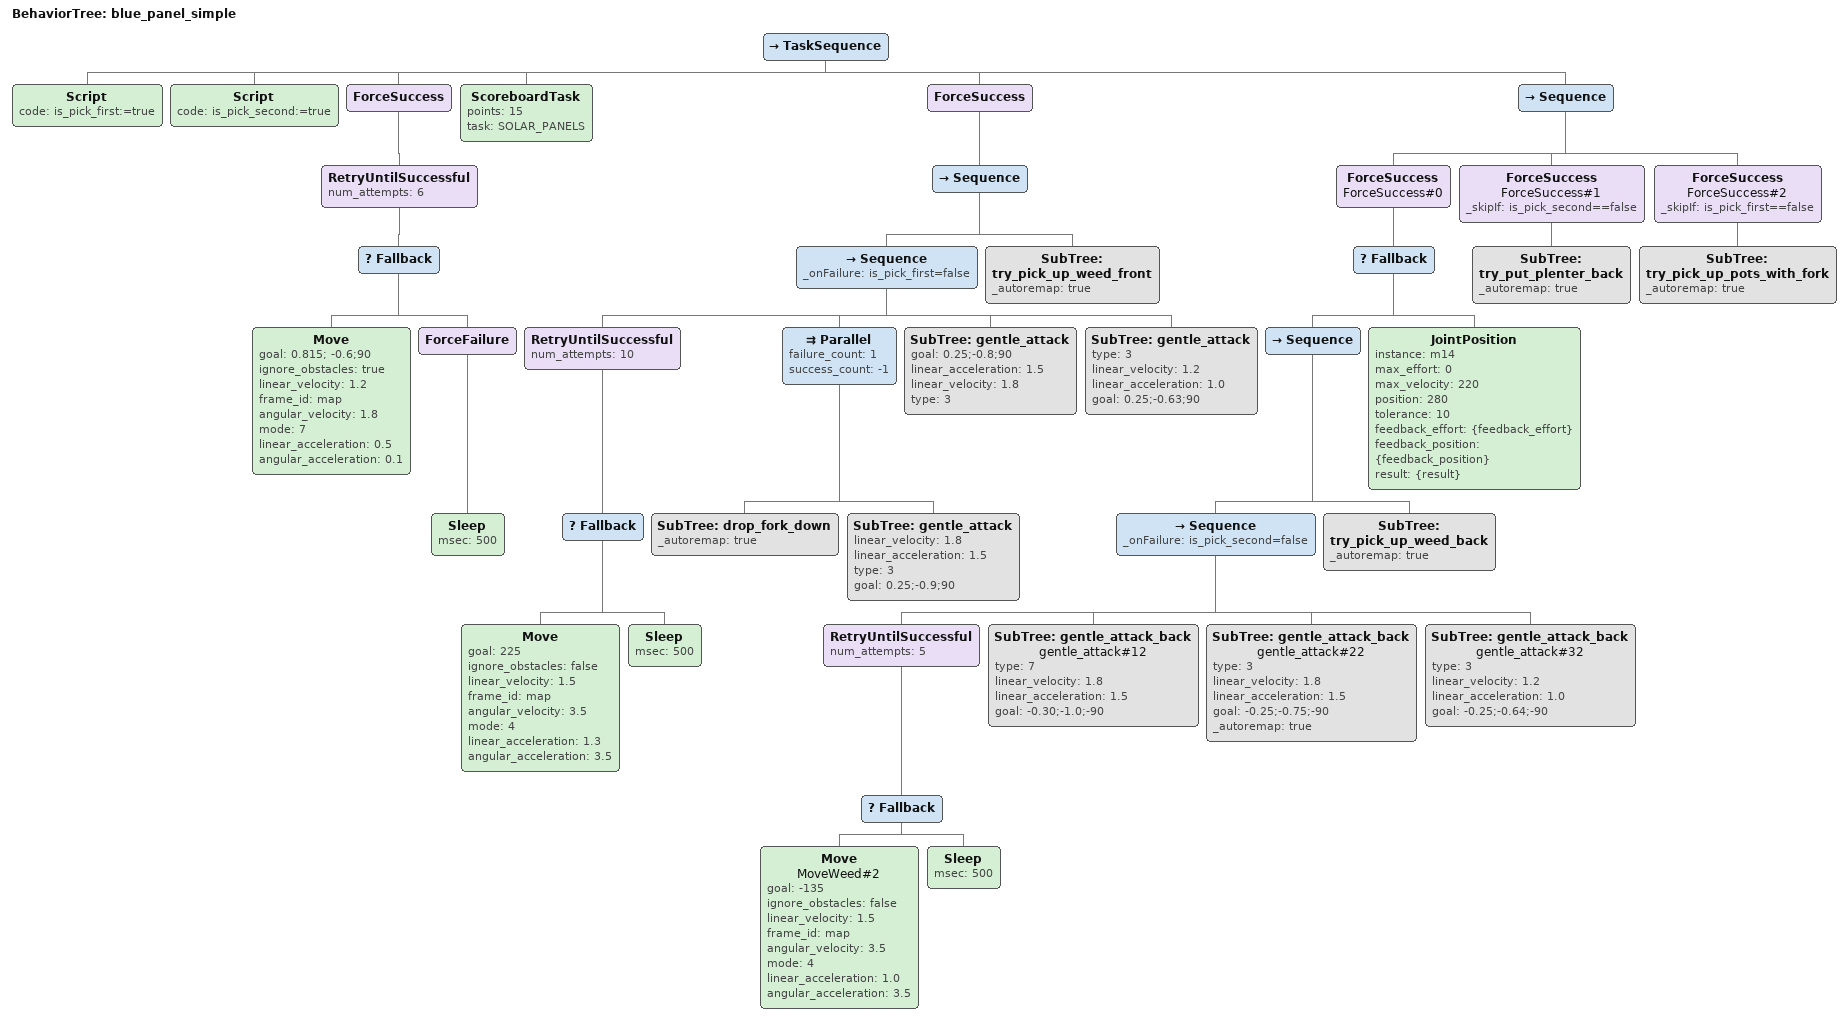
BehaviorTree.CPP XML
<BehaviorTree ID="blue_panel_simple">
  <TaskSequence>
    <Script code="is_pick_first:=true"/>
    <Script code="is_pick_second:=true"/>
    <ForceSuccess>
      <RetryUntilSuccessful num_attempts="6">
        <Fallback>
          <Move goal="0.815; -0.6;90" ignore_obstacles="true" linear_velocity="1.2" frame_id="map" angular_velocity="1.8" mode="7" linear_acceleration="0.5" angular_acceleration="0.1"/>
          <ForceFailure>
            <Sleep msec="500"/>
          </ForceFailure>
        </Fallback>
      </RetryUntilSuccessful>
    </ForceSuccess>
    <ScoreboardTask points="15" task="SOLAR_PANELS"/>
    <ForceSuccess>
      <Sequence>
        <Sequence _onFailure="is_pick_first=false">
          <RetryUntilSuccessful num_attempts="10">
            <Fallback>
              <Move goal="225" ignore_obstacles="false" linear_velocity="1.5" frame_id="map" angular_velocity="3.5" mode="4" linear_acceleration="1.3" angular_acceleration="3.5"/>
              <Sleep msec="500"/>
            </Fallback>
          </RetryUntilSuccessful>
          <Parallel failure_count="1" success_count="-1">
            <SubTree ID="drop_fork_down" _autoremap="true"/>
            <SubTree ID="gentle_attack" linear_velocity="1.8" linear_acceleration="1.5" type="3" goal="0.25;-0.9;90"/>
          </Parallel>
          <SubTree ID="gentle_attack" goal="0.25;-0.8;90" linear_acceleration="1.5" linear_velocity="1.8" type="3"/>
          <SubTree ID="gentle_attack" type="3" linear_velocity="1.2" linear_acceleration="1.0" goal="0.25;-0.63;90"/>
        </Sequence>
        <SubTree ID="try_pick_up_weed_front" _autoremap="true"/>
      </Sequence>
    </ForceSuccess>
    <Sequence>
      <ForceSuccess name="ForceSuccess#0">
        <Fallback>
          <Sequence>
            <Sequence _onFailure="is_pick_second=false">
              <RetryUntilSuccessful num_attempts="5">
                <Fallback>
                  <Move name="MoveWeed#2" goal="-135" ignore_obstacles="false" linear_velocity="1.5" frame_id="map" angular_velocity="3.5" mode="4" linear_acceleration="1.0" angular_acceleration="3.5"/>
                  <Sleep msec="500"/>
                </Fallback>
              </RetryUntilSuccessful>
              <SubTree ID="gentle_attack_back" name="gentle_attack#12" type="7" linear_velocity="1.8" linear_acceleration="1.5" goal="-0.30;-1.0;-90"/>
              <SubTree ID="gentle_attack_back" name="gentle_attack#22" type="3" linear_velocity="1.8" linear_acceleration="1.5" goal="-0.25;-0.75;-90" _autoremap="true"/>
              <SubTree ID="gentle_attack_back" name="gentle_attack#32" type="3" linear_velocity="1.2" linear_acceleration="1.0" goal="-0.25;-0.64;-90"/>
            </Sequence>
            <SubTree ID="try_pick_up_weed_back" _autoremap="true"/>
          </Sequence>
          <JointPosition instance="m14" max_effort="0" max_velocity="220" position="280" tolerance="10" feedback_effort="{feedback_effort}" feedback_position="{feedback_position}" result="{result}"/>
        </Fallback>
      </ForceSuccess>
      <ForceSuccess name="ForceSuccess#1" _skipIf="is_pick_second==false">
        <SubTree ID="try_put_plenter_back" _autoremap="true"/>
      </ForceSuccess>
      <ForceSuccess name="ForceSuccess#2" _skipIf="is_pick_first==false">
        <SubTree ID="try_pick_up_pots_with_fork" _autoremap="true"/>
      </ForceSuccess>
    </Sequence>
  </TaskSequence>
</BehaviorTree>
